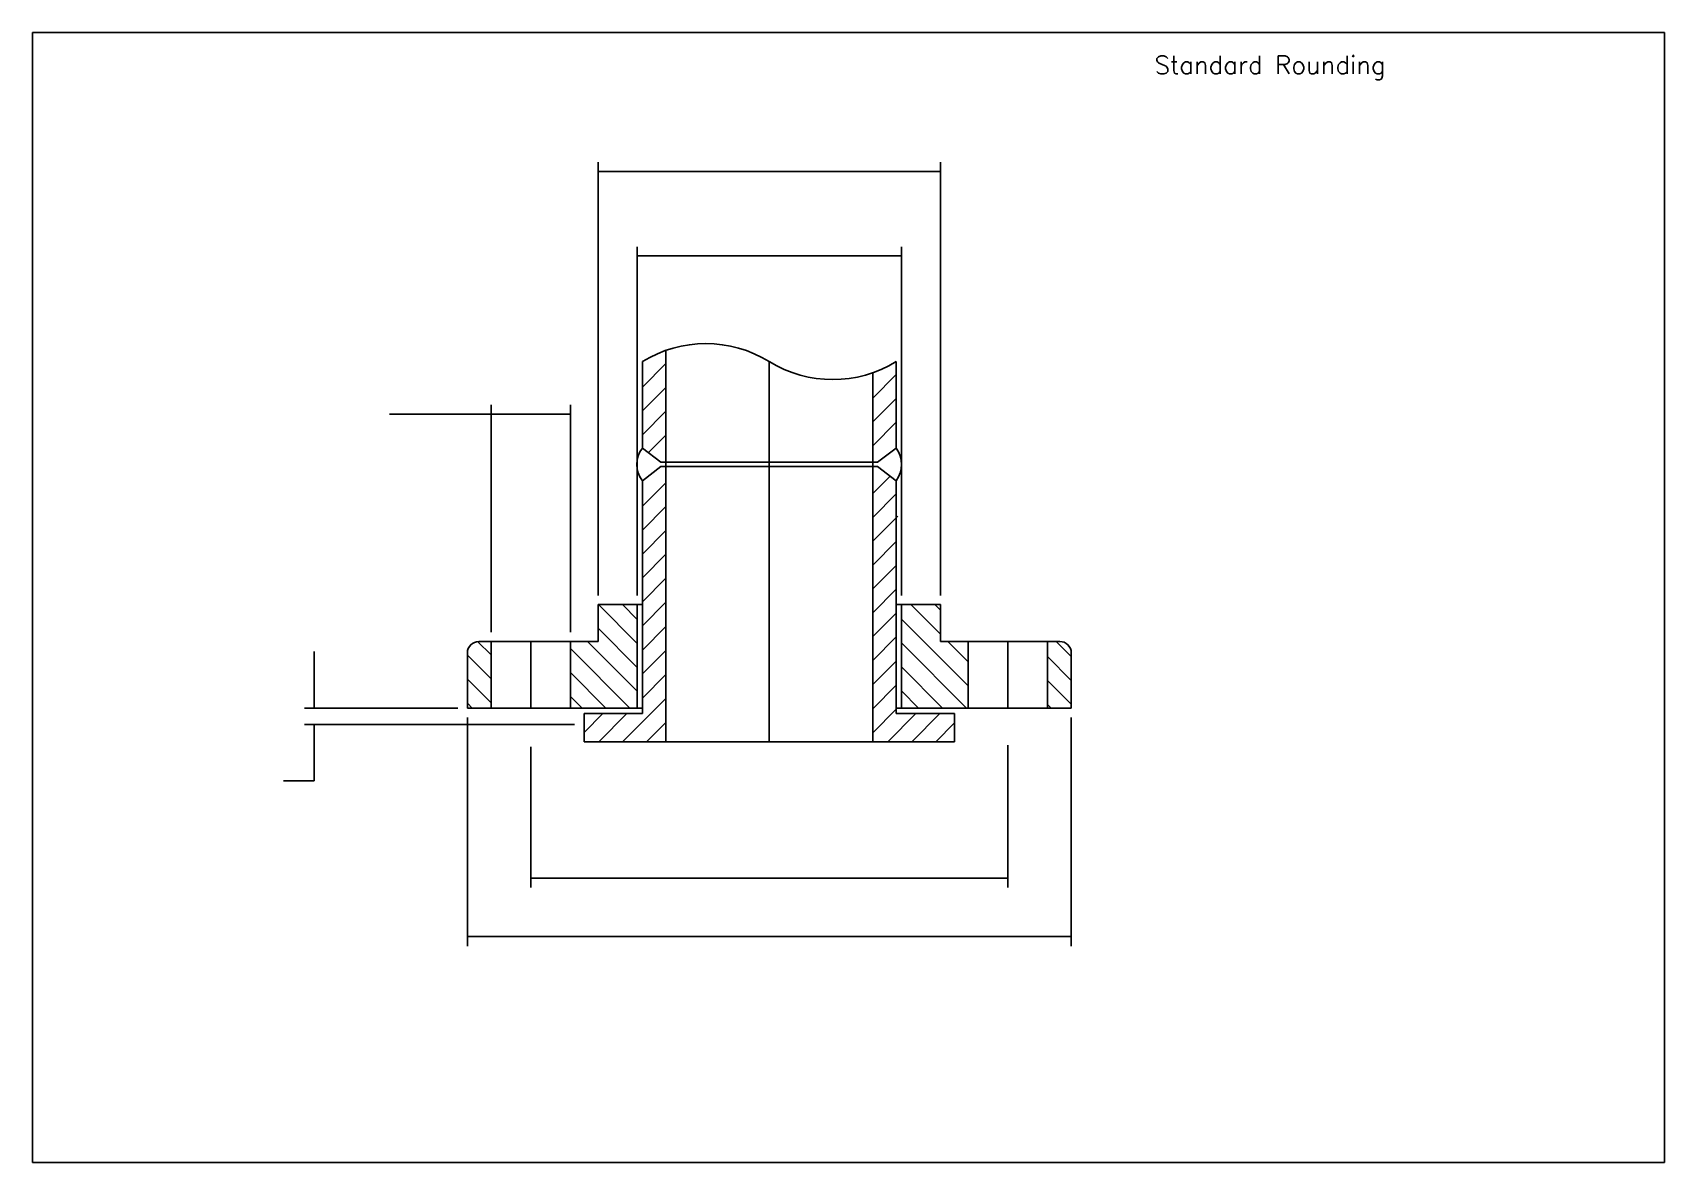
# Model space of a CAD drawing. Extents: x 228 to 1659, y 217 to 1208.
import ezdxf
from ezdxf.enums import TextEntityAlignment as Align

# ---------------------------------------------------------------- set-up
doc = ezdxf.new("R2010")
doc.units = 0
doc.header["$MEASUREMENT"] = 0
doc.layers.add('1', color=7, linetype='CONTINUOUS')
doc.styles.add('ROMANS', font='ROMANS', dxfattribs={"height": 0.2})

msp = doc.modelspace()

# ---------------------------------------------------------------- linework, layer by layer
at = {"layer": '1', "color": 30, "linetype": 'Continuous'}
for p, q in [((227.85, 1207.675), (227.85, 216.9375)), ((227.85, 1207.675), (1658.9375, 1207.675)), ((1658.9375, 1207.675), (1658.9375, 216.9375)), ((227.85, 216.9375), (1658.9375, 216.9375))]:
    msp.add_line(p, q, dxfattribs=at)
at = {"layer": '1', "color": 3, "linetype": 'Continuous'}
for p, q in [((723.75625, 714.05), (723.75625, 1093.96875)), ((1024.10625, 714.05), (1024.10625, 1093.96875)), ((723.75625, 1085.96875), (1024.10625, 1085.96875)), ((758.06875, 714.05), (758.06875, 1019.91875)), ((989.79375, 714.05), (989.79375, 1019.91875)), ((758.06875, 1011.91875), (989.79375, 1011.91875)), ((699.63125, 873.0375), (540.78125, 873.0375)), ((629.9125, 682.05), (629.9125, 881.3375)), ((699.63125, 682.05), (699.63125, 881.3375)), ((474.69375, 615.4), (474.69375, 664.8125)), ((600.86875, 615.4), (466.39375, 615.4)), ((609.16875, 607.1), (609.16875, 406.59375)), ((1138.7375, 607.1), (1138.7375, 406.59375)), ((703.11875, 600.89375), (466.39375, 600.89375)), ((474.69375, 551.475), (474.69375, 600.89375)), ((664.76875, 581.48125), (664.76875, 457.98125)), ((1083.09375, 582.93125), (1083.09375, 457.98125)), ((474.69375, 551.475), (447.84375, 551.475)), ((664.76875, 466.28125), (1083.09375, 466.28125)), ((609.16875, 414.89375), (1138.7375, 414.89375))]:
    msp.add_line(p, q, dxfattribs=at)
at = {"layer": '1', "color": 4, "linetype": 'Continuous'}
for p, q in [((762.6, 843.225), (762.6, 919.20625)), ((783.25625, 917.5), (762.6, 896.85625)), ((783.25625, 830.93125), (783.25625, 929.0375)), ((873.93125, 919.2), (873.93125, 585.8)), ((985.2625, 843.225), (985.2625, 919.20625)), ((964.60625, 830.93125), (964.60625, 909.36875)), ((985.2625, 907.8), (964.60625, 887.15)), ((783.25625, 896.5875), (762.6, 875.9375)), ((783.25625, 875.66875), (762.6, 855.025)), ((985.2625, 886.8875), (964.60625, 866.23125)), ((985.2625, 865.96875), (964.60625, 845.31875)), ((783.25625, 854.75625), (767.8, 839.30625)), ((762.6, 843.225), (778.91875, 830.93125)), ((778.91875, 830.93125), (968.94375, 830.93125)), ((783.25625, 830.93125), (783.25625, 827.04375)), ((964.60625, 830.93125), (964.60625, 827.04375)), ((985.2625, 843.225), (968.94375, 830.93125)), ((762.6, 814.75), (778.925, 827.04375)), ((778.91875, 827.04375), (968.94375, 827.04375)), ((783.25625, 827.04375), (783.25625, 585.8)), ((964.60625, 827.04375), (964.60625, 585.8)), ((979.90625, 818.78125), (964.60625, 803.4875)), ((985.2625, 814.75), (968.9375, 827.04375)), ((762.6, 814.75), (762.6, 610.45)), ((783.25625, 812.925), (762.6, 792.275)), ((985.2625, 803.21875), (964.60625, 782.56875)), ((985.2625, 814.75), (985.2625, 610.45)), ((783.25625, 792.00625), (762.6, 771.35625)), ((986.64375, 783.69375), (964.60625, 761.65625)), ((783.25625, 771.0875), (762.6, 750.4375)), ((985.2625, 761.39375), (964.60625, 740.7375)), ((783.25625, 750.175), (762.6, 729.51875)), ((985.2625, 740.48125), (964.60625, 719.825)), ((783.25625, 729.25625), (762.6, 708.6)), ((985.2625, 719.55625), (964.60625, 698.90625)), ((783.25625, 708.125), (762.6, 687.46875)), ((985.2625, 698.64375), (964.60625, 677.9875)), ((664.76875, 673.75), (664.76875, 615.4)), ((783.25625, 686.7875), (762.6, 666.13125)), ((985.2625, 677.73125), (964.60625, 657.075)), ((1083.09375, 673.75), (1083.09375, 615.4)), ((783.25625, 665.875), (762.6, 645.21875)), ((783.25625, 644.7375), (762.6, 624.08125)), ((985.2625, 656.59375), (964.60625, 635.9375)), ((985.2625, 635.4625), (964.60625, 614.80625)), ((783.25625, 623.825), (745.21875, 585.8)), ((711.41875, 610.45), (711.41875, 585.8)), ((711.41875, 610.45), (762.6, 610.45)), ((727.9625, 610.45), (711.41875, 593.90625)), ((748.9625, 610.45), (724.3125, 585.8)), ((783.25625, 602.825), (766.225, 585.8)), ((985.2625, 614.34375), (964.60625, 593.6875)), ((1002.5125, 610.45), (977.8625, 585.8)), ((985.2625, 610.45), (1036.44375, 610.45)), ((1023.625, 610.45), (998.975, 585.8)), ((1036.44375, 602.26875), (1019.975, 585.8)), ((1036.44375, 610.45), (1036.44375, 585.8)), ((711.41875, 585.8), (1036.44375, 585.8))]:
    msp.add_line(p, q, dxfattribs=at)
at = {"layer": '1', "color": 7, "linetype": 'Continuous'}
for p, q in [((723.75625, 706.05), (762.6, 706.05)), ((723.75625, 673.75), (723.75625, 706.05)), ((724.05625, 706.05), (758.06875, 672.0375)), ((745.05625, 706.05), (758.06875, 693.0375)), ((758.06875, 706.05), (758.06875, 615.4)), ((1024.10625, 706.05), (985.2625, 706.05)), ((989.79375, 706.05), (989.79375, 615.4)), ((998.1625, 706.05), (1024.10625, 680.10625)), ((1019.1625, 706.05), (1024.10625, 701.10625)), ((1024.10625, 673.75), (1024.10625, 706.05)), ((989.79375, 693.41875), (1048.23125, 634.98125)), ((618.10625, 673.69375), (629.9125, 661.8875)), ((619.13125, 673.75), (723.75625, 673.75)), ((699.63125, 673.75), (699.63125, 615.4)), ((714.35625, 673.75), (758.06875, 630.0375)), ((723.75625, 685.35), (758.06875, 651.0375)), ((1024.10625, 673.75), (1128.775, 673.75)), ((1030.4625, 673.75), (1048.23125, 655.98125)), ((1125.64375, 673.75), (1138.7375, 660.65625)), ((609.16875, 663.7875), (609.16875, 615.4)), ((609.16875, 661.63125), (629.9125, 640.8875)), ((699.63125, 667.475), (751.70625, 615.4)), ((989.79375, 672.41875), (1046.8125, 615.4)), ((1117.95, 660.44375), (1138.7375, 639.65625)), ((1138.7375, 663.7875), (1138.7375, 615.4)), ((699.63125, 646.475), (730.70625, 615.4)), ((989.79375, 651.41875), (1025.8125, 615.4)), ((609.16875, 640.63125), (629.9125, 619.8875)), ((989.79375, 630.41875), (1004.8125, 615.4)), ((1117.95, 639.44375), (1138.7375, 618.65625)), ((609.16875, 619.63125), (613.4, 615.4)), ((609.16875, 615.4), (762.6, 615.4)), ((699.63125, 625.475), (709.70625, 615.4)), ((985.2625, 615.4), (1138.7375, 615.4)), ((1117.95, 618.44375), (1120.99375, 615.4))]:
    msp.add_line(p, q, dxfattribs=at)
at = {"layer": '1', "color": 253, "linetype": 'Continuous'}
for p, q in [((629.9125, 673.75), (629.9125, 615.4)), ((1048.23125, 673.75), (1048.23125, 615.4)), ((1117.95, 673.75), (1117.95, 615.4))]:
    msp.add_line(p, q, dxfattribs=at)
at = {"layer": '1', "color": 4, "linetype": 'Continuous'}
for centre, radius, start, end in [((818.2673, 828.92899), 106.05679, 58.341825, 121.658175), ((929.59312, 1009.47681), 106.05665, 238.342567, 301.659572), ((781.49622, 828.98501), 23.65631, 143.000439, 216.999561), ((966.36731, 828.98294), 23.65506, 323.004111, 37.005478)]:
    msp.add_arc(centre, radius, start, end, dxfattribs=at)
at = {"layer": '1', "color": 7, "linetype": 'Continuous'}
for centre, start, end in [((619.13162, 663.787), 90.000064, 180), ((1128.77756, 663.787), 359.999986, 90.000003)]:
    msp.add_arc(centre, 9.96, start, end, dxfattribs=at)

# ---------------------------------------------------------------- texts
at = {"layer": '1', "color": 7, "linetype": 'Continuous', "style": 'ROMANS'}
msp.add_text('          Standard Rounding', height=15.81875, dxfattribs=at).set_placement((1093.89375, 1179.3375), align=Align.MIDDLE_LEFT)

doc.saveas('drawing.dxf')
